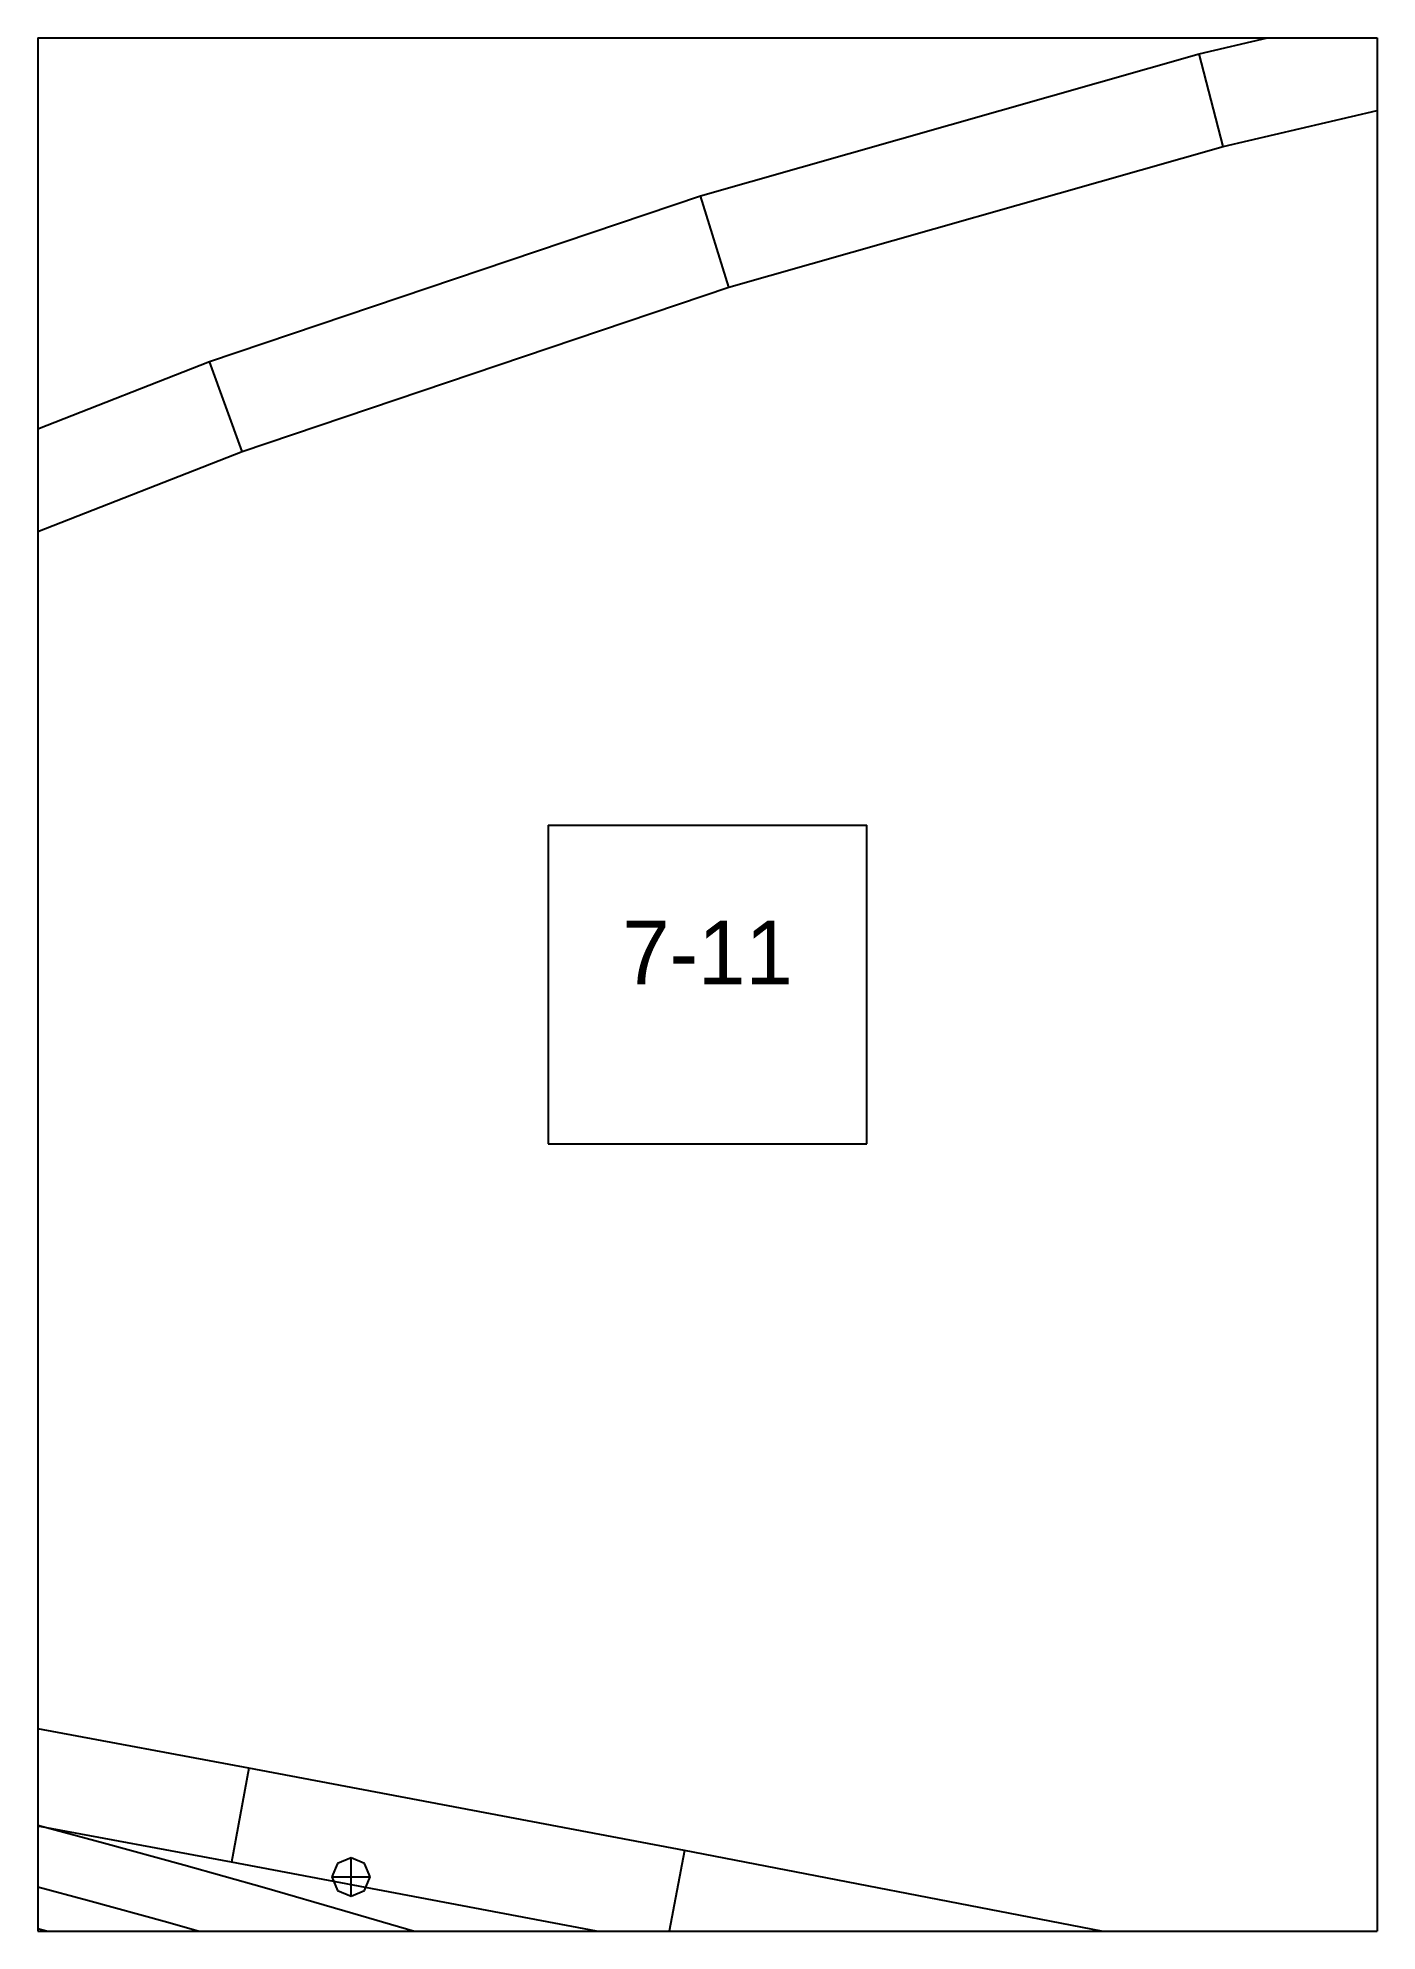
# Paper-space layout 'Plan 7-11' of a CAD drawing. Header units: metres, sheet in millimetres. Extents: x 0 to 210, y 0 to 297.
# The model-space entities are those that its viewports show. They can reach past a viewport. Long polylines and large blocks are cut down to what shows.
import ezdxf
from ezdxf.enums import TextEntityAlignment as Align

# ---------------------------------------------------------------- set-up
doc = ezdxf.new("R2010")
doc.units = ezdxf.units.M
for name, color, linetype in [('default', 7, 'Continuous'), ('TEXTLAYER', 7, 'Continuous'), ('VIEWPORTS', 7, 'Continuous')]:
    doc.layers.add(name, color=color, linetype=linetype)

msp = doc.modelspace()

# ---------------------------------------------------------------- linework, layer by layer
at = {"color": 9}
for p, q in [((2100, -1485), (2100, -1782)), ((2100, -1485), (2100, -1782)), ((2310, -1485), (2310, -1782)), ((2310, -1485), (2310, -1782)), ((1890, -1782), (2100, -1782)), ((1890, -1782), (2100, -1782)), ((2100, -1782), (2310, -1782)), ((2100, -1782), (2100, -2079)), ((2100, -1782), (2310, -1782)), ((2100, -1782), (2100, -2079)), ((2310, -1782), (2520, -1782)), ((2310, -1782), (2310, -2079)), ((2310, -1782), (2520, -1782)), ((2310, -1782), (2310, -2079)), ((2180, -1905.5), (2230, -1905.5)), ((2180, -1905.5), (2180, -1955.5)), ((2230, -1955.5), (2230, -1905.5)), ((2180, -1955.5), (2230, -1955.5)), ((1890, -2079), (2100, -2079)), ((1890, -2079), (2100, -2079)), ((2100, -2079), (2310, -2079)), ((2100, -2079), (2100, -2376)), ((2100, -2079), (2310, -2079)), ((2100, -2079), (2100, -2376)), ((2310, -2079), (2520, -2079)), ((2310, -2079), (2310, -2376)), ((2310, -2079), (2520, -2079)), ((2310, -2079), (2310, -2376))]:
    msp.add_line(p, q, dxfattribs=at)
at = {"layer": 'default', "color": 7, "linetype": 'Continuous'}
for p, q in [((2282.08, -1784.51), (2361.22, -1766)), ((2285.85, -1799.03), (2364.29, -1780.69)), ((2203.92, -1806.78), (2282.08, -1784.51)), ((2285.85, -1799.03), (2282.08, -1784.51)), ((2208.37, -1821.11), (2285.85, -1799.03)), ((2126.91, -1832.77), (2203.92, -1806.78)), ((2208.37, -1821.11), (2203.92, -1806.78)), ((2132.05, -1846.87), (2208.37, -1821.11)), ((2051.23, -1862.41), (2126.91, -1832.77)), ((2132.05, -1846.87), (2126.91, -1832.77)), ((2047.65, -1879.92), (2132.05, -1846.87)), ((2133.1, -2053.42), (2063.08, -2040.41)), ((2130.34, -2068.16), (2060.38, -2055.16)), ((2133.1, -2053.42), (2130.34, -2068.16)), ((2201.41, -2066.35), (2133.1, -2053.42)), ((2097.64, -2061.74), (2110.27, -2065.13)), ((2110.27, -2065.13), (2122.89, -2068.61)), ((2201.41, -2066.35), (2198.59, -2081.08)), ((2267.69, -2079.18), (2201.41, -2066.35)), ((2122.89, -2068.61), (2135.51, -2072.16)), ((2198.59, -2081.08), (2130.34, -2068.16)), ((2146.97, -2068.37), (2146.1, -2070.49)), ((2149.1, -2067.49), (2146.97, -2068.37)), ((2151.22, -2068.37), (2149.1, -2067.49)), ((2149.1, -2073.49), (2149.1, -2067.49)), ((2152.1, -2070.49), (2151.22, -2068.37)), ((2095.22, -2070.77), (2107.79, -2074.15)), ((2135.51, -2072.16), (2148.14, -2075.79)), ((2146.1, -2070.49), (2146.97, -2072.61)), ((2146.1, -2070.49), (2152.1, -2070.49)), ((2146.97, -2072.61), (2149.1, -2073.49)), ((2149.1, -2073.49), (2151.22, -2072.61)), ((2151.22, -2072.61), (2152.1, -2070.49)), ((2107.79, -2074.15), (2120.36, -2077.61)), ((2148.14, -2075.79), (2160.76, -2079.51)), ((2093.59, -2076.86), (2106.12, -2080.22)), ((2120.36, -2077.61), (2132.93, -2081.14)), ((2106.12, -2080.22), (2118.65, -2083.67)), ((2160.76, -2079.51), (2173.31, -2083.29)), ((2267.69, -2079.18), (2264.81, -2093.9)), ((2331.47, -2091.79), (2267.69, -2079.18))]:
    msp.add_line(p, q, dxfattribs=at)

# ---------------------------------------------------------------- texts
at = {"layer": 'TEXTLAYER', "color": 1}
msp.add_text('7-11', height=10, dxfattribs=at).set_placement((2205, -1930.5), align=Align.CENTER)

psp = doc.layouts.new('Plan 7-11')

# ---------------------------------------------------------------- viewports
at = {"layer": 'VIEWPORTS'}
psp.add_viewport(center=(105, 148.5), size=(210, 297), view_center_point=(2205, -1930.5), view_height=297, dxfattribs=at)

doc.saveas('drawing.dxf')
